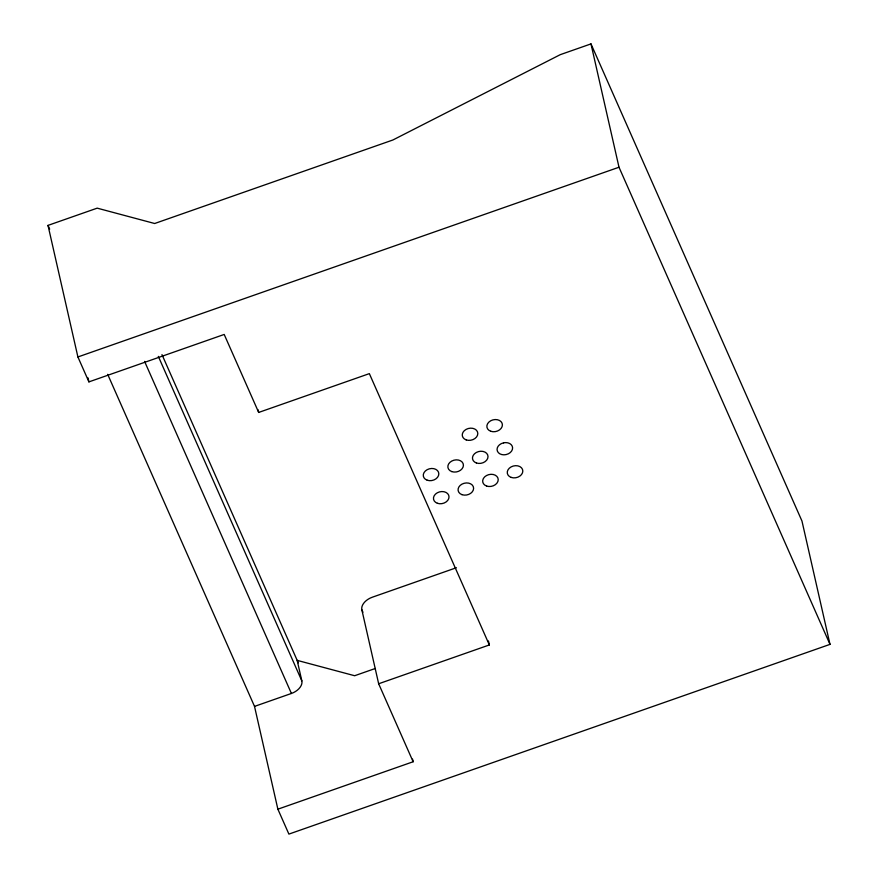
<?xml version="1.0" encoding="UTF-8"?>
<svg xmlns="http://www.w3.org/2000/svg" width="878" height="878" viewBox="0 0 878 878"><rect width="100%" height="100%" fill="white"/><g stroke="black" fill="none" stroke-linecap="round" stroke-linejoin="round"><path stroke-width="1.32" d="M277.876 809.187L413.143 761.753L378.659 683.764L489.342 644.957L369.353 373.633L258.681 412.44L224.197 334.452L88.919 381.886L77.901 356.962L48.005 225.394L97.195 208.152L154.671 223.506L392.872 139.997L560.23 54.677L590.982 43.9L801.965 521.038L829.995 644.375L288.895 834.1L277.876 809.187L254.521 706.395L107.676 374.335M77.901 356.962L619.001 167.237L590.982 43.9M456.417 567.726L372.283 597.227A13.093 8.341 -23.9 0 0 361.846 609.76L378.659 683.764M254.521 706.395L291.408 693.466A13.093 8.341 -23.9 0 0 301.845 680.922L297.17 660.366L354.646 675.731L375.356 668.465M619.001 167.237L829.995 644.375M361.846 609.76L362.943 612.24M161.969 354.613L298.279 662.857M158.325 356.38L301.845 680.922M144.574 361.396L291.408 693.466M48.005 225.394L49.673 229.158M488.442 640.984L489.342 644.957M412.55 759.108L413.143 761.753M258.077 409.796L258.681 412.44M88.009 377.88L88.919 381.886M503.555 442.841L501.25 443.653A7.858 6.003 -12.8 0 0 497.464 451.314A7.858 6.003 -12.8 0 0 506.112 454.584L508.417 453.772A7.858 6.003 -12.8 0 0 512.203 446.123A7.858 6.003 -12.8 0 0 503.555 442.841M437.409 503.292A7.858 6.003 -12.8 0 0 449.02 496.915A7.858 6.003 -12.8 0 0 437.321 492.777A7.858 6.003 -12.8 0 0 437.409 503.292M427.202 480.211A7.858 6.003 -12.8 0 0 438.824 473.835A7.858 6.003 -12.8 0 0 427.114 469.708A7.858 6.003 -12.8 0 0 427.202 480.211M462.004 494.665A7.858 6.003 -12.8 0 0 473.615 488.289A7.858 6.003 -12.8 0 0 461.916 484.162A7.858 6.003 -12.8 0 0 462.004 494.665M451.797 471.596A7.858 6.003 -12.8 0 0 463.419 465.219A7.858 6.003 -12.8 0 0 451.709 461.082A7.858 6.003 -12.8 0 0 451.797 471.596M466.196 439.9A7.858 6.003 -12.8 0 0 477.808 433.523A7.858 6.003 -12.8 0 0 466.108 429.386A7.858 6.003 -12.8 0 0 466.196 439.9M476.392 462.969A7.858 6.003 -12.8 0 0 488.014 456.593A7.858 6.003 -12.8 0 0 476.315 452.466A7.858 6.003 -12.8 0 0 476.392 462.969M486.599 486.039A7.858 6.003 -12.8 0 0 498.221 479.662A7.858 6.003 -12.8 0 0 486.511 475.536A7.858 6.003 -12.8 0 0 486.599 486.039M511.194 477.412A7.858 6.003 -12.8 0 0 522.816 471.036A7.858 6.003 -12.8 0 0 511.106 466.909A7.858 6.003 -12.8 0 0 511.194 477.412M490.791 431.274A7.858 6.003 -12.8 0 0 502.403 424.897A7.858 6.003 -12.8 0 0 490.703 420.771A7.858 6.003 -12.8 0 0 490.791 431.274"/></g></svg>
